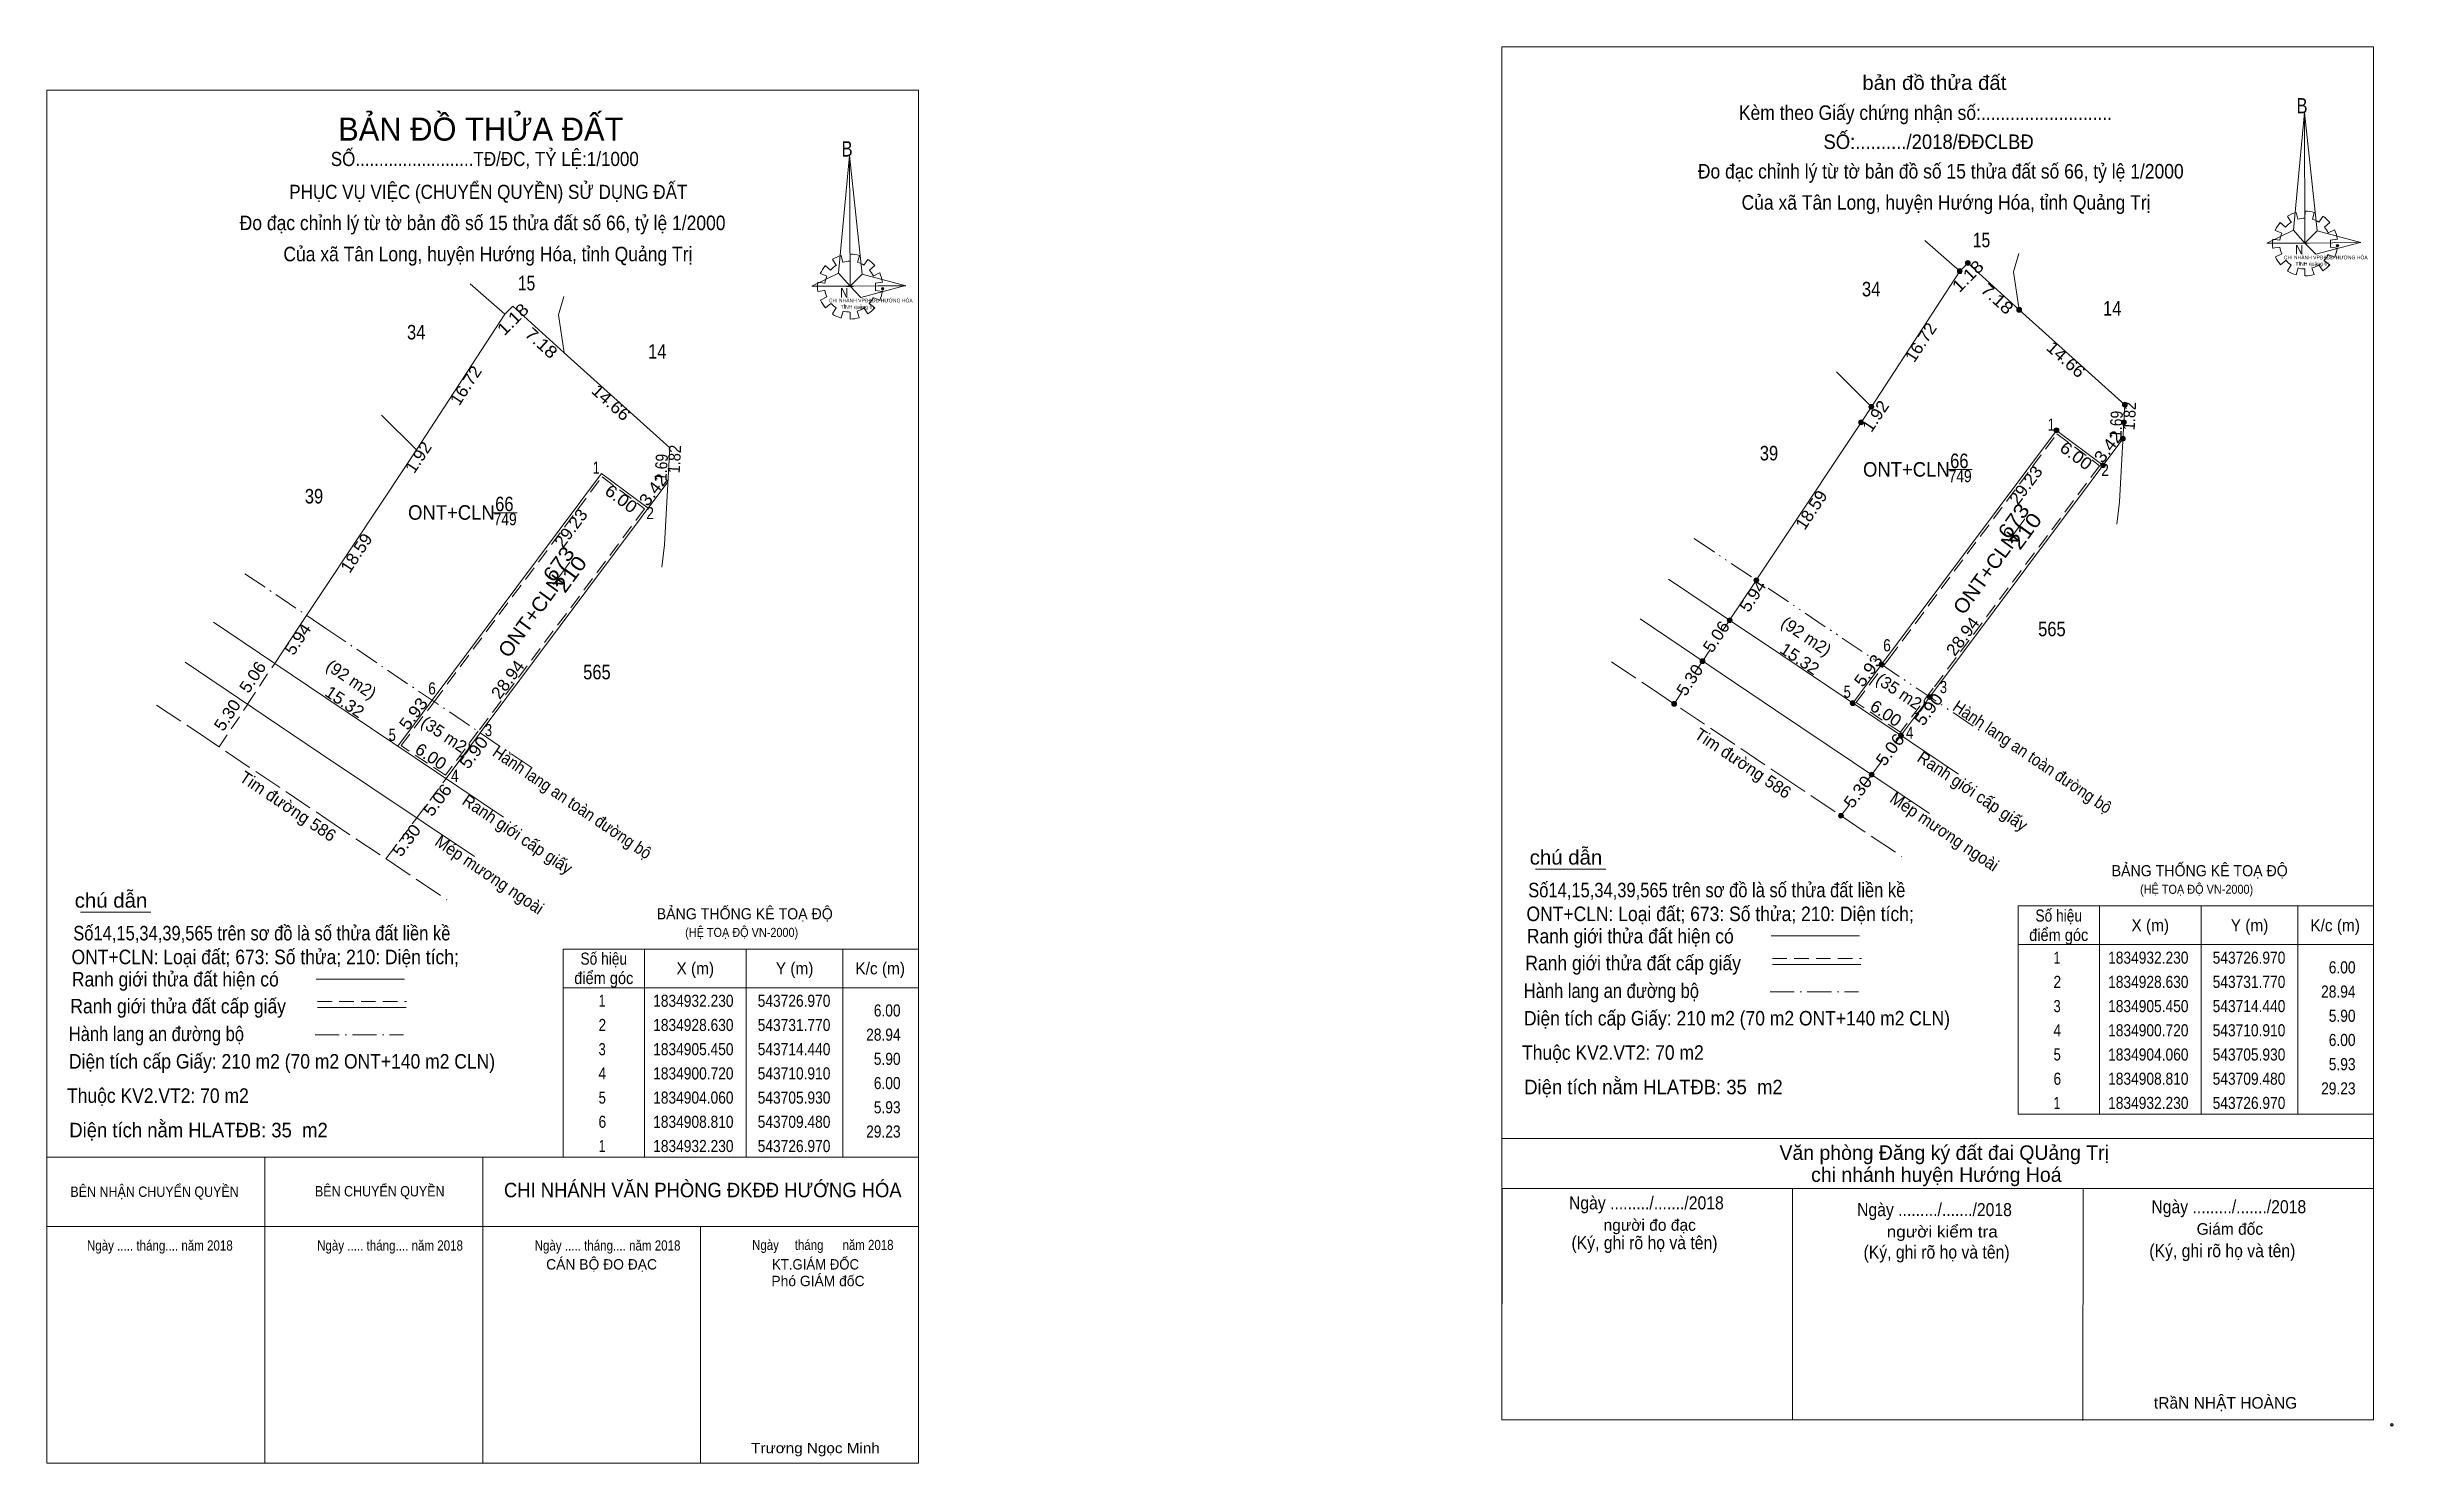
# Model space of a CAD drawing. Header units: metres. Extents: x 543519 to 543762, y 1834826 to 1834972.
import ezdxf
from ezdxf.enums import TextEntityAlignment as Align

# ---------------------------------------------------------------- set-up
doc = ezdxf.new("R2010")
doc.units = ezdxf.units.M
doc.header["$LTSCALE"] = 0.5
doc.header["$PDMODE"] = 32
doc.header["$PDSIZE"] = 0.25
for name, pattern in [('DASH_DOUBLE_DOT', [9.2, 5, -1.2, 0.3, -1.2, 0.3, -1.2]), ('DOT_DASHED', [7.7, 5, -1.2, 0.3, -1.2]), ('LONG_DASHED', [7.5, 6, -1.5]), ('MEDIUM_DASHED', [4.5, 3, -1.5])]:
    doc.linetypes.add(name, pattern=pattern)
for name, color, linetype, lineweight in [('1', 7, 'Continuous', 13), ('17', 7, 'Continuous', 13), ('2', 7, 'Continuous', 13), ('22', 7, 'Continuous', 13), ('5', 7, 'Continuous', 13), ('6', 7, 'Continuous', 13)]:
    doc.layers.add(name, color=color, linetype=linetype, lineweight=lineweight)
doc.layers.add('63', color=7, linetype='Continuous')

msp = doc.modelspace()

# ---------------------------------------------------------------- hatches: boundary and pattern name
at = {"layer": '22'}
for points in [[(543718.06, 1834949.51, 1), (543717.56, 1834949.51, 1)], [(543717.23, 1834948.67, 1), (543716.73, 1834948.67, 1)], [(543723.37, 1834944.68, 1), (543722.87, 1834944.68, 1)], [(543708.1, 1834934.66, 1), (543707.6, 1834934.66, 1)], [(543734.27, 1834934.88, 1), (543733.77, 1834934.88, 1)], [(543707.04, 1834933.06, 1), (543706.54, 1834933.06, 1)], [(543727.22, 1834932.23, 1), (543726.72, 1834932.23, 1)], [(543734.17, 1834933.06, 1), (543733.67, 1834933.06, 1)], [(543734.07, 1834931.37, 1), (543733.57, 1834931.37, 1)], [(543732.02, 1834928.63, 1), (543731.52, 1834928.63, 1)], [(543696.2161, 1834916.7503, 1), (543695.7161, 1834916.7503, 1)], [(543693.47, 1834912.62, 1), (543692.97, 1834912.62, 1)], [(543690.67, 1834908.4, 1), (543690.17, 1834908.4, 1)], [(543709.1592, 1834908.0493, 1), (543708.6592, 1834908.0493, 1)], [(543687.74, 1834903.99, 1), (543687.24, 1834903.99, 1)], [(543706.18, 1834904.06, 1), (543705.68, 1834904.06, 1)], [(543714.1366, 1834904.7032, 1), (543713.6366, 1834904.7032, 1)], [(543711.16, 1834900.72, 1), (543710.66, 1834900.72, 1)], [(543708.13, 1834896.67, 1), (543707.63, 1834896.67, 1)], [(543704.96, 1834892.43, 1), (543704.46, 1834892.43, 1)]]:
    msp.add_hatch(color=256, dxfattribs=at).paths.add_polyline_path(points)

# ---------------------------------------------------------------- linework, layer by layer
at = {"layer": '1'}
for p, q in [((543751.21, 1834953.74), (543750.82, 1834954.33)), ((543751.71, 1834954.74), (543751.89, 1834954.03)), ((543752.63, 1834954.15), (543752.65, 1834954.87)), ((543753.59, 1834954.74), (543753.41, 1834954.01)), ((543754.07, 1834953.74), (543754.46, 1834954.33)), ((543749.29, 1834951.98), (543750.01, 1834951.87)), ((543750.23, 1834952.6), (543749.57, 1834952.87)), ((543750.05, 1834953.69), (543750.6, 1834953.21)), ((543752.28, 1834951.55), (543752.98, 1834951.55)), ((543755.18, 1834953.69), (543754.63, 1834953.23)), ((543755.03, 1834952.62), (543755.68, 1834952.94)), ((543755.99, 1834951.98), (543755.24, 1834951.87)), ((543599.81, 1834949.24), (543600.36, 1834948.76)), ((543600.97, 1834949.29), (543600.58, 1834949.88)), ((543601.47, 1834950.29), (543601.65, 1834949.58)), ((543602.39, 1834949.7), (543602.41, 1834950.42)), ((543603.35, 1834950.29), (543603.17, 1834949.56)), ((543603.83, 1834949.29), (543604.22, 1834949.88)), ((543604.94, 1834949.24), (543604.39, 1834948.78)), ((543750.01, 1834951.14), (543749.29, 1834951.03)), ((543749.57, 1834950.14), (543750.23, 1834950.46)), ((543750.66, 1834949.77), (543750.1, 1834949.32)), ((543750.82, 1834948.7), (543751.19, 1834949.34)), ((543754.46, 1834948.7), (543754.07, 1834949.32)), ((543754.59, 1834949.77), (543755.18, 1834949.34)), ((543755.7, 1834950.12), (543754.98, 1834950.39)), ((543755.24, 1834951.14), (543755.99, 1834951.03)), ((543599.05, 1834947.53), (543599.77, 1834947.42)), ((543599.77, 1834946.69), (543599.05, 1834946.58)), ((543599.99, 1834948.15), (543599.33, 1834948.42)), ((543602.04, 1834947.1), (543602.74, 1834947.1)), ((543604.79, 1834948.17), (543605.44, 1834948.49)), ((543605.75, 1834947.53), (543605, 1834947.42)), ((543605, 1834946.69), (543605.75, 1834946.58)), ((543751.93, 1834949), (543751.71, 1834948.29)), ((543752.63, 1834948.18), (543752.63, 1834948.89)), ((543753.35, 1834949), (543753.56, 1834948.32)), ((543599.33, 1834945.69), (543599.99, 1834946.01)), ((543600.42, 1834945.32), (543599.86, 1834944.87)), ((543600.58, 1834944.25), (543600.95, 1834944.89)), ((543601.69, 1834944.55), (543601.47, 1834943.84)), ((543602.39, 1834943.73), (543602.39, 1834944.44)), ((543603.11, 1834944.55), (543603.32, 1834943.87)), ((543604.22, 1834944.25), (543603.83, 1834944.87)), ((543604.35, 1834945.32), (543604.94, 1834944.89)), ((543605.46, 1834945.67), (543604.74, 1834945.94)), ((543519.46, 1834857.17), (543609.46, 1834857.17)), ((543541.96, 1834857.17), (543541.96, 1834825.58)), ((543564.46, 1834857.17), (543564.46, 1834825.58)), ((543519.46, 1834850.01), (543609.46, 1834850.01)), ((543586.94, 1834850.01), (543586.94, 1834825.58))]:
    msp.add_line(p, q, dxfattribs=at)
for points in [[(543669.7, 1834830.03), (543669.7, 1834971.83), (543759.7, 1834971.83), (543759.7, 1834830.03)], [(543669.7, 1834830.03), (543669.7, 1834971.83), (543759.7, 1834971.83), (543759.7, 1834830.03)], [(543519.46, 1834825.58), (543519.46, 1834967.38), (543609.46, 1834967.38), (543609.46, 1834825.58)], [(543519.46, 1834825.58), (543519.46, 1834967.38), (543609.46, 1834967.38), (543609.46, 1834825.58)], [(543752.58, 1834965.07), (543752.63, 1834951.57), (543751.45, 1834952.92)], [(543752.58, 1834965.07), (543752.63, 1834951.57), (543753.87, 1834952.82)], [(543602.34, 1834960.62), (543602.39, 1834947.12), (543601.21, 1834948.47)], [(543602.34, 1834960.62), (543602.39, 1834947.12), (543603.63, 1834948.37)], [(543748.7, 1834951.57), (543751.45, 1834952.92), (543752.63, 1834951.57)], [(543758.39, 1834951.62), (543752.63, 1834951.57), (543753.87, 1834952.82)], [(543758.34, 1834951.64), (543753.76, 1834950.41), (543752.63, 1834951.57)], [(543598.46, 1834947.12), (543601.21, 1834948.47), (543602.39, 1834947.12)], [(543608.15, 1834947.17), (543602.39, 1834947.12), (543603.63, 1834948.37)], [(543608.1, 1834947.19), (543603.52, 1834945.96), (543602.39, 1834947.12)]]:
    msp.add_lwpolyline(points, close=True, dxfattribs=at)
for centre, major_axis, start_param, end_param in [((543752.6379, 1834951.5255), (3.3649, 0), 1.84955988, 2.13900916), ((543752.6379, 1834951.5255), (2.6372, 0), 1.56985589, 1.85611068), ((543752.6379, 1834951.5255), (3.3649, 0), 1.27924208, 1.56332225), ((543752.6379, 1834951.5255), (2.6372, 0), 1.00270906, 1.2755622), ((543752.6379, 1834951.5255), (3.3649, 0), 0.71056237, 0.99687234), ((543752.6379, 1834951.5255), (3.3649, 0), 3.00667928, 3.29139349), ((543752.6379, 1834951.5255), (3.3649, 0), 2.43958176, 2.72400246), ((543752.6379, 1834951.5255), (2.6372, 0), 2.72368549, 3.01515824), ((543752.6379, 1834951.5255), (2.6372, 0), 2.13373541, 2.44496261), ((543752.6379, 1834951.5255), (2.6372, 0), 0.42678376, 0.70646463), ((543752.6379, 1834951.5255), (2.6372, 0), 6.13558388, 6.41618463), ((543752.6379, 1834951.5255), (3.3649, 0), 0.1390515, 0.43393316), ((543602.3979, 1834947.0755), (3.3649, 0), 2.43958176, 2.72400246), ((543602.3979, 1834947.0755), (2.6372, 0), 2.13373541, 2.44496261), ((543602.3979, 1834947.0755), (3.3649, 0), 1.84955988, 2.13900916), ((543602.3979, 1834947.0755), (2.6372, 0), 1.56985589, 1.85611068), ((543602.3979, 1834947.0755), (3.3649, 0), 1.27924208, 1.56332225), ((543602.3979, 1834947.0755), (2.6372, 0), 1.00270906, 1.2755622), ((543602.3979, 1834947.0755), (3.3649, 0), 0.71056237, 0.99687234), ((543752.6379, 1834951.5255), (3.3649, 0), 3.56988637, 3.85691866), ((543752.6379, 1834951.5255), (2.6372, 0), 3.28229955, 3.56105054), ((543752.6379, 1834951.5255), (2.6372, 0), 3.86077574, 4.13258255), ((543752.6379, 1834951.5255), (2.6372, 0), 4.99087134, 5.28933161), ((543752.6379, 1834951.5255), (3.3649, 0), 5.28561416, 5.56798705), ((543752.6379, 1834951.5255), (2.6372, 0), 5.56137327, 5.83951437), ((543752.6379, 1834951.5255), (3.3649, 0), 5.85230288, 6.13839648), ((543602.3979, 1834947.0755), (3.3649, 0), 3.00667928, 3.29139349), ((543602.3979, 1834947.0755), (2.6372, 0), 2.72368549, 3.01515824), ((543602.3979, 1834947.0755), (2.6372, 0), 3.28229955, 3.56105054), ((543602.3979, 1834947.0755), (2.6372, 0), 0.42678376, 0.70646463), ((543602.3979, 1834947.0755), (2.6372, 0), 6.13558388, 6.41618463), ((543602.3979, 1834947.0755), (3.3649, 0), 0.1390515, 0.43393316), ((543752.6186, 1834951.5055), (3.3649, 0), 4.1470906, 4.43659307), ((543752.6379, 1834951.5255), (2.6372, 0), 4.43854677, 4.71314001), ((543752.6379, 1834951.5255), (3.3649, 0), 4.71301008, 4.99761054), ((543602.3979, 1834947.0755), (3.3649, 0), 3.56988637, 3.85691866), ((543602.3979, 1834947.0755), (2.6372, 0), 3.86077574, 4.13258255), ((543602.3786, 1834947.0555), (3.3649, 0), 4.1470906, 4.43659307), ((543602.3979, 1834947.0755), (2.6372, 0), 4.43854677, 4.71314001), ((543602.3979, 1834947.0755), (2.6372, 0), 4.99087134, 5.28933161), ((543602.3979, 1834947.0755), (3.3649, 0), 5.28561416, 5.56798705), ((543602.3979, 1834947.0755), (2.6372, 0), 5.56137327, 5.83951437), ((543602.3979, 1834947.0755), (3.3649, 0), 5.85230288, 6.13839648), ((543602.3979, 1834947.0755), (3.3649, 0), 4.71301008, 4.99761054)]:
    msp.add_ellipse(centre, major_axis=major_axis, ratio=0.995001, start_param=start_param, end_param=end_param, dxfattribs=at)
for p in [(543755.99, 1834951.3), (543605.75, 1834946.85)]:
    msp.add_point(p, dxfattribs=at)
at = {"layer": '17'}
for p, q in [((543673.18, 1834886.92), (543680.42, 1834886.92)), ((543522.94, 1834882.47), (543530.18, 1834882.47)), ((543669.7, 1834830.03), (543669.72, 1834853.94)), ((543699.7, 1834830.01), (543699.72, 1834853.91)), ((543729.7, 1834829.98), (543729.72, 1834853.89))]:
    msp.add_line(p, q, dxfattribs=at)
at = {"layer": '2'}
for p, q in [((543713.39, 1834951.83), (543716.98, 1834948.67)), ((543563.15, 1834947.38), (543566.74, 1834944.22)), ((543707.85, 1834934.66), (543716.98, 1834948.67)), ((543557.61, 1834930.21), (543566.74, 1834944.22)), ((543704.26, 1834938.26), (543707.85, 1834934.66)), ((543706.79, 1834933.06), (543707.85, 1834934.66)), ((543554.02, 1834933.81), (543557.61, 1834930.21)), ((543698.5, 1834920.57), (543706.79, 1834933.06)), ((543726.97, 1834932.23), (543731.77, 1834928.63)), ((543556.55, 1834928.61), (543557.61, 1834930.21)), ((543548.26, 1834916.12), (543556.55, 1834928.61)), ((543576.73, 1834927.78), (543581.53, 1834924.18)), ((543715.83, 1834928.18), (543718.26, 1834928.18)), ((543565.59, 1834923.73), (543568.02, 1834923.73)), ((543722.02, 1834920.78), (543723.7, 1834923.08)), ((543695.97, 1834916.75), (543698.5, 1834920.57)), ((543571.78, 1834916.33), (543573.46, 1834918.63)), ((543546.27, 1834913.12), (543548.26, 1834916.12)), ((543693.22, 1834912.62), (543686.9, 1834916.87)), ((543542.98, 1834908.17), (543536.66, 1834912.42)), ((543692.48, 1834911.49), (543693.22, 1834912.62)), ((543689.6, 1834907.16), (543690.43, 1834908.4)), ((543690.44, 1834908.42), (543691.25, 1834909.65)), ((543687.49, 1834903.99), (543688.36, 1834905.3)), ((543710.32, 1834899.93), (543710.91, 1834900.72)), ((543707.88, 1834896.67), (543709.04, 1834898.22)), ((543707.11, 1834895.63), (543707.88, 1834896.67)), ((543704.71, 1834892.43), (543705.62, 1834893.64)), ((543731.4, 1834883.12), (543731.4, 1834861.62)), ((543741.9, 1834883.12), (543741.9, 1834861.62)), ((543751.9, 1834883.12), (543751.9, 1834861.62)), ((543723, 1834879.12), (543759.7, 1834879.12)), ((543581.16, 1834878.67), (543581.16, 1834857.17)), ((543591.66, 1834878.67), (543591.66, 1834857.17)), ((543601.66, 1834878.67), (543601.66, 1834857.17)), ((543572.76, 1834874.67), (543609.46, 1834874.67))]:
    msp.add_line(p, q, dxfattribs=at)
at = {"layer": '2', "linetype": 'MEDIUM_DASHED'}
for p, q in [((543540.18, 1834903.95), (543542.98, 1834908.17)), ((543537.25, 1834899.54), (543540.19, 1834903.95))]:
    msp.add_line(p, q, dxfattribs=at)
at = {"layer": '2'}
for points in [[(543716.98, 1834948.67), (543717.81, 1834949.51), (543723.12, 1834944.68)], [(543723.12, 1834944.68), (543722.54, 1834948.61), (543723.07, 1834950.5)], [(543566.74, 1834944.22), (543567.57, 1834945.06), (543572.88, 1834940.23)], [(543572.88, 1834940.23), (543572.3, 1834944.16), (543572.83, 1834946.05)], [(543723.12, 1834944.68), (543734.02, 1834934.88), (543733.92, 1834933.06)], [(543572.88, 1834940.23), (543583.78, 1834930.43), (543583.68, 1834928.61)], [(543705.93, 1834904.06), (543708.91, 1834908.05), (543726.97, 1834932.23)], [(543733.92, 1834933.06), (543733.46, 1834924.86), (543733.19, 1834922.56)], [(543710.91, 1834900.72), (543713.89, 1834904.7), (543733.82, 1834931.37)], [(543555.69, 1834899.61), (543559.24, 1834904.36), (543576.73, 1834927.78)], [(543583.68, 1834928.61), (543583.22, 1834920.41), (543582.95, 1834918.11)], [(543560.67, 1834896.27), (543564.2, 1834901), (543583.58, 1834926.92)], [(543693.22, 1834912.62), (543695.75, 1834916.42), (543695.97, 1834916.75)], [(543542.98, 1834908.17), (543545.51, 1834911.97), (543546.27, 1834913.12)], [(543683.99, 1834912.75), (543697.94, 1834903.32), (543713.86, 1834892.67)], [(543693.22, 1834912.62), (543698.5, 1834909.07), (543716.85, 1834896.73)], [(543533.75, 1834908.3), (543547.7, 1834898.87), (543563.62, 1834888.22)], [(543542.98, 1834908.17), (543548.26, 1834904.62), (543566.61, 1834892.28)]]:
    msp.add_lwpolyline(points, dxfattribs=at)
at = {"layer": '2', "linetype": 'MEDIUM_DASHED'}
for points in [[(543727.02, 1834931.88), (543731.42, 1834928.58), (543714.24, 1834905.6), (543710.85, 1834901.06), (543706.29, 1834904.12), (543709.68, 1834908.66)], [(543576.78, 1834927.43), (543581.18, 1834924.13), (543564, 1834901.15), (543560.61, 1834896.61), (543556.05, 1834899.67), (543559.44, 1834904.21)]]:
    msp.add_lwpolyline(points, close=True, dxfattribs=at)
at = {"layer": '2', "linetype": 'DOT_DASHED'}
msp.add_lwpolyline([(543539.91, 1834917.42), (543548.26, 1834911.78), (543569.87, 1834897.17)], dxfattribs=at)
at = {"layer": '2', "linetype": 'LONG_DASHED'}
for points in [[(543681.02, 1834908.31), (543685.03, 1834905.64), (543698.5, 1834896.6), (543710.99, 1834888.21)], [(543530.78, 1834903.86), (543534.79, 1834901.19), (543548.26, 1834892.15), (543560.75, 1834883.76)]]:
    msp.add_lwpolyline(points, dxfattribs=at)
at = {"layer": '2', "linetype": 'MEDIUM_DASHED'}
msp.add_lwpolyline([(543554.47, 1834887.98), (543557.64, 1834892.22), (543560.67, 1834896.27)], dxfattribs=at)
at = {"layer": '2'}
for points in [[(543723, 1834883.12), (543759.7, 1834883.12), (543759.7, 1834861.62), (543723, 1834861.62)], [(543572.76, 1834878.67), (543609.46, 1834878.67), (543609.46, 1834857.17), (543572.76, 1834857.17)]]:
    msp.add_lwpolyline(points, close=True, dxfattribs=at)
at = {"layer": '22', "linetype": 'DASH_DOUBLE_DOT'}
msp.add_line((543689.57, 1834921.05), (543719.44, 1834900.97), dxfattribs=at)
at = {"layer": '22'}
for centre in [(543717.81, 1834949.51), (543716.98, 1834948.67), (543723.12, 1834944.68), (543707.85, 1834934.66), (543734.02, 1834934.88), (543706.79, 1834933.06), (543726.97, 1834932.23), (543733.92, 1834933.06), (543733.82, 1834931.37), (543731.77, 1834928.63), (543695.9661, 1834916.7503), (543693.22, 1834912.62), (543690.42, 1834908.4), (543708.9092, 1834908.0493), (543687.49, 1834903.99), (543705.93, 1834904.06), (543713.8866, 1834904.7032), (543710.91, 1834900.72), (543707.88, 1834896.67), (543704.71, 1834892.43)]:
    msp.add_circle(centre, 0.25, dxfattribs=at)
at = {"layer": '5'}
for points in [[(543669.7, 1834971.83), (543759.7, 1834971.83), (543759.7, 1834830.03), (543669.7, 1834830.03)], [(543519.46, 1834967.38), (543609.46, 1834967.38), (543609.46, 1834825.58), (543519.46, 1834825.58)]]:
    msp.add_lwpolyline(points, close=True, dxfattribs=at)
at = {"layer": '6'}
for p, q in [((543697.5, 1834880.02), (543706.64, 1834880.02)), ((543697.64, 1834877.08), (543706.78, 1834877.08)), ((543547.26, 1834875.57), (543556.4, 1834875.57)), ((543547.4, 1834872.63), (543556.54, 1834872.63)), ((543669.7, 1834859.09), (543759.7, 1834859.09)), ((543669.7, 1834859.09), (543759.7, 1834859.09)), ((543669.7, 1834853.93), (543759.7, 1834853.93))]:
    msp.add_line(p, q, dxfattribs=at)
at = {"layer": '6', "linetype": 'MEDIUM_DASHED'}
for p, q in [((543697.64, 1834877.7), (543706.84, 1834877.7)), ((543547.4, 1834873.25), (543556.6, 1834873.25))]:
    msp.add_line(p, q, dxfattribs=at)
at = {"layer": '6', "linetype": 'DOT_DASHED'}
for p, q in [((543697.39, 1834874.25), (543706.53, 1834874.25)), ((543547.15, 1834869.8), (543556.29, 1834869.8))]:
    msp.add_line(p, q, dxfattribs=at)
at = {"layer": '6'}
msp.add_point((543761.6, 1834829.53), dxfattribs=at)

# ---------------------------------------------------------------- texts
at = {"layer": '1'}
for s, height, width, p in [('B', 1.585, 0.8, (543751.76, 1834964.96)), ('B', 1.585, 0.8, (543601.52, 1834960.51)), ('CHI NHÁNH VPĐKĐĐ-HƯỚNG HÓA', 0.3749, 0.95, (543750.45, 1834949.9)), ('TỈNH quảng trị', 0.375, 1.05, (543751.65, 1834949.25)), ('N', 0.9904, 0.9, (543751.6, 1834950.4)), ('N', 0.9904, 0.9, (543601.36, 1834945.95)), ('CHI NHÁNH VPĐKĐĐ-HƯỚNG HÓA', 0.3749, 0.95, (543600.21, 1834945.45)), ('TỈNH quảng trị', 0.375, 1.05, (543601.41, 1834944.8))]:
    msp.add_text(s, height=height, dxfattribs=dict(at, width=width)).set_placement(p)
msp.add_text('BẢN ĐỒ THỬA ĐẤT', height=2.383, dxfattribs=at).set_placement((543564.26, 1834962.15), align=Align.CENTER)
for s, height, width, p in [('SỐ.........................TĐ/ĐC, TỶ LỆ:1/1000', 1.459, 0.9, (543564.675, 1834959.53)), ('PHỤC VỤ VIỆC (CHUYỂN QUYỀN) SỬ DỤNG ĐẤT', 1.459, 0.9, (543565.04, 1834956.13)), ('749', 1.25, 0.85, (543717.02, 1834926.88)), ('749', 1.25, 0.85, (543566.78, 1834922.43)), ('BẢNG THỐNG KÊ TOẠ ĐỘ ', 1.15, 0.95, (543741.96, 1834886.18)), ('(HỆ TOẠ ĐỘ VN-2000)', 0.9335, 0.9, (543741.44, 1834884.37)), ('BẢNG THỐNG KÊ TOẠ ĐỘ ', 1.15, 0.95, (543591.72, 1834881.73)), ('(HỆ TOẠ ĐỘ VN-2000)', 0.9335, 0.9, (543591.2, 1834879.92))]:
    msp.add_text(s, height=height, dxfattribs=dict(at, width=width)).set_placement(p, align=Align.CENTER)
for s, height, width, p in [('CHI NHÁNH VĂN PHÒNG ĐKĐĐ HƯỚNG HÓA', 1.496, 0.95, (543607.71, 1834853.03)), ('BÊN NHẬN CHUYỂN QUYỀN', 1.07, 0.9, (543539.27, 1834853.07)), ('BÊN CHUYỂN QUYỀN', 1.07, 0.9, (543560.52, 1834853.12)), ('Ngày ..... tháng.... năm 2018', 1.05, 0.85, (543538.65, 1834847.53)), ('Ngày ..... tháng.... năm 2018', 1.05, 0.85, (543562.42, 1834847.53)), ('Ngày ..... tháng.... năm 2018', 1.05, 0.85, (543584.88, 1834847.53)), ('Ngày     tháng      năm 2018', 1.041, 0.85, (543606.88, 1834847.59)), ('KT.GIÁM ĐỐC', 1.07, 0.95, (543603.32, 1834845.57)), ('Trương Ngọc Minh', 1.07, 1.1, (543605.46, 1834826.6))]:
    msp.add_text(s, height=height, dxfattribs=dict(at, width=width)).set_placement(p, align=Align.RIGHT)
for s, p in [('CÁN BỘ ĐO ĐẠC', (543582.46, 1834845.57)), ('Phó GIÁM đốC', (543603.89, 1834843.85))]:
    msp.add_text(s, height=1.07, dxfattribs=at).set_placement(p, align=Align.RIGHT)
at = {"layer": '2'}
for s, height, width, p in [('15', 1.5, 0.8, (543719.23, 1834951.14)), ('15', 1.5, 0.8, (543568.99, 1834946.69)), ('34', 1.5, 0.85, (543707.83, 1834946.07)), ('14', 1.5, 0.85, (543732.72, 1834944.08)), ('34', 1.5, 0.85, (543557.59, 1834941.62)), ('14', 1.5, 0.85, (543582.48, 1834939.63)), ('39', 1.5, 0.85, (543697.28, 1834929.13)), ('66', 1.5, 0.85, (543716.935, 1834928.33)), ('39', 1.5, 0.85, (543547.04, 1834924.68)), ('66', 1.5, 0.85, (543566.695, 1834923.88)), ('565', 1.5, 0.85, (543726.495, 1834910.97)), ('565', 1.5, 0.85, (543576.255, 1834906.52)), ('Số hiệu', 1.25, 0.85, (543727.2, 1834881.5)), ('X (m)', 1.25, 0.95, (543736.65, 1834880.5)), ('Y (m)', 1.25, 0.95, (543746.905, 1834880.5)), ('K/c (m)', 1.25, 0.95, (543755.745, 1834880.5)), ('điểm góc', 1.25, 0.9, (543727.2, 1834879.5)), ('điểm góc', 1.25, 0.9, (543576.96, 1834875.05)), ('Số hiệu', 1.25, 0.85, (543576.96, 1834877.05)), ('X (m)', 1.25, 0.95, (543586.41, 1834876.05)), ('Y (m)', 1.25, 0.95, (543596.665, 1834876.05)), ('K/c (m)', 1.25, 0.95, (543605.505, 1834876.05)), (' 1', 1.25, 0.75, (543726.85, 1834877.15)), ('1834932.230', 1.25, 0.85, (543736.45, 1834877.15)), ('543726.970', 1.25, 0.85, (543746.85, 1834877.15)), (' 1', 1.25, 0.75, (543576.61, 1834872.7)), ('1834932.230', 1.25, 0.85, (543586.21, 1834872.7)), ('543726.970', 1.25, 0.85, (543596.61, 1834872.7)), (' 2', 1.25, 0.85, (543726.855, 1834874.65)), ('1834928.630', 1.25, 0.85, (543736.45, 1834874.65)), ('543731.770', 1.25, 0.85, (543746.85, 1834874.65)), (' 3', 1.25, 0.8, (543726.845, 1834872.15)), ('1834905.450', 1.25, 0.85, (543736.45, 1834872.15)), ('543714.440', 1.25, 0.85, (543746.85, 1834872.15)), (' 2', 1.25, 0.85, (543576.615, 1834870.2)), ('1834928.630', 1.25, 0.85, (543586.21, 1834870.2)), ('543731.770', 1.25, 0.85, (543596.61, 1834870.2)), (' 4', 1.25, 0.85, (543726.85, 1834869.65)), ('1834900.720', 1.25, 0.85, (543736.45, 1834869.65)), ('543710.910', 1.25, 0.85, (543746.85, 1834869.65)), (' 3', 1.25, 0.8, (543576.605, 1834867.7)), ('1834905.450', 1.25, 0.85, (543586.21, 1834867.7)), ('543714.440', 1.25, 0.85, (543596.61, 1834867.7)), (' 5', 1.25, 0.8, (543726.855, 1834867.15)), ('1834904.060', 1.25, 0.85, (543736.45, 1834867.15)), ('543705.930', 1.25, 0.85, (543746.85, 1834867.15)), (' 4', 1.25, 0.85, (543576.61, 1834865.2)), ('1834900.720', 1.25, 0.85, (543586.21, 1834865.2)), ('543710.910', 1.25, 0.85, (543596.61, 1834865.2)), (' 6', 1.25, 0.85, (543726.855, 1834864.65)), ('1834908.810', 1.25, 0.85, (543736.45, 1834864.65)), ('543709.480', 1.25, 0.85, (543746.85, 1834864.65)), (' 5', 1.25, 0.8, (543576.615, 1834862.7)), ('1834904.060', 1.25, 0.85, (543586.21, 1834862.7)), ('543705.930', 1.25, 0.85, (543596.61, 1834862.7)), (' 1', 1.25, 0.75, (543726.85, 1834862.15)), ('1834932.230', 1.25, 0.85, (543736.45, 1834862.15)), ('543726.970', 1.25, 0.85, (543746.85, 1834862.15)), (' 6', 1.25, 0.85, (543576.615, 1834860.2)), ('1834908.810', 1.25, 0.85, (543586.21, 1834860.2)), ('543709.480', 1.25, 0.85, (543596.61, 1834860.2)), (' 1', 1.25, 0.75, (543576.61, 1834857.7)), ('1834932.230', 1.25, 0.85, (543586.21, 1834857.7)), ('543726.970', 1.25, 0.85, (543596.61, 1834857.7))]:
    msp.add_text(s, height=height, dxfattribs=dict(at, width=width)).set_placement(p, align=Align.CENTER)
for s, height, width, p in [(' 1', 1.25, 0.75, (543726.77, 1834932.2)), (' 1', 1.25, 0.75, (543576.53, 1834927.75)), ('ONT+CLN', 1.5, 0.95, (543715.94, 1834927.45)), (' 2', 1.25, 0.85, (543732.38, 1834927.51)), ('ONT+CLN', 1.5, 0.95, (543565.7, 1834923)), (' 2', 1.25, 0.85, (543582.14, 1834923.06)), (' 6', 1.25, 0.85, (543709.86, 1834909.41)), (' 6', 1.25, 0.85, (543559.62, 1834904.96)), (' 5', 1.25, 0.8, (543705.73, 1834904.61)), (' 3', 1.25, 0.8, (543715.67, 1834905.1)), (' 5', 1.25, 0.8, (543555.49, 1834900.16)), (' 3', 1.25, 0.8, (543565.43, 1834900.65)), (' 4', 1.25, 0.85, (543712.21, 1834900.38)), (' 4', 1.25, 0.85, (543561.97, 1834895.93)), ('6.00', 1.25, 0.85, (543757.85, 1834876.15)), ('28.94', 1.25, 0.85, (543757.85, 1834873.65)), ('6.00', 1.25, 0.85, (543607.61, 1834871.7)), ('5.90', 1.25, 0.85, (543757.85, 1834871.15)), ('28.94', 1.25, 0.85, (543607.61, 1834869.2)), ('6.00', 1.25, 0.85, (543757.85, 1834868.65)), ('5.90', 1.25, 0.85, (543607.61, 1834866.7)), ('5.93', 1.25, 0.85, (543757.85, 1834866.15)), ('6.00', 1.25, 0.85, (543607.61, 1834864.2)), ('29.23', 1.25, 0.85, (543757.85, 1834863.65)), ('5.93', 1.25, 0.85, (543607.61, 1834861.7)), ('29.23', 1.25, 0.85, (543607.61, 1834859.2))]:
    msp.add_text(s, height=height, dxfattribs=dict(at, width=width)).set_placement(p, align=Align.RIGHT)
for s, height, rotation, width, p in [('6.00', 1.25, 323.13, 1.1, (543728.62, 1834929.115)), ('29.23', 1.25, 53.248, 1.05, (543724.305, 1834926.211)), ('6.00', 1.25, 323.13, 1.1, (543578.38, 1834924.665)), ('29.23', 1.25, 53.248, 1.05, (543574.065, 1834921.761)), ('673', 1.5, 53.919, 1.15, (543723.1501, 1834922.4383)), ('210', 1.5, 53.919, 1.2, (543724.3756, 1834921.3933)), ('673', 1.5, 53.919, 1.15, (543572.9101, 1834917.9883)), ('210', 1.5, 53.919, 1.2, (543574.1356, 1834916.9433)), ('28.94', 1.25, 53.217, 1.05, (543717.7787, 1834910.5808)), ('28.94', 1.25, 53.217, 1.05, (543567.5387, 1834906.1308)), ('5.93', 1.25, 53.227, 1.1, (543708.0393, 1834907.0508)), ('5.93', 1.25, 53.227, 1.1, (543557.7993, 1834902.6008)), ('6.00', 1.25, 326.151, 1.05, (543709.0069, 1834902.4927)), ('5.90', 1.25, 53.266, 1.1, (543714.2703, 1834903.0412)), ('6.00', 1.25, 326.151, 1.05, (543558.7619, 1834898.046)), ('5.90', 1.25, 53.266, 1.1, (543564.0303, 1834898.5912))]:
    msp.add_text(s, height=height, rotation=rotation, dxfattribs=dict(at, width=width)).set_placement(p, align=Align.CENTER)
at = {"layer": '2', "width": 1.05}
for p in [(543723.2082, 1834921.0666), (543572.9682, 1834916.6166)]:
    msp.add_text('ONT+CLN', height=1.5, rotation=53.919, dxfattribs=at).set_placement(p, align=Align.RIGHT)
at = {"layer": '5'}
for s, width, p in [('bản đồ thửa đất', 1.05, (543714.36, 1834967.39)), ('Kèm theo Giấy chứng nhận số:...........................', 0.9, (543713.44, 1834964.29)), ('SỐ:........../2018/ĐĐCLBĐ', 0.95, (543713.76, 1834961.29)), ('Đo đạc chỉnh lý từ tờ bản đồ số 15 thửa đất số 66, tỷ lệ 1/2000 ', 0.9, (543715.27, 1834958.24)), ('Của xã Tân Long, huyện Hướng Hóa, tỉnh Quảng Trị', 0.9, (543715.565, 1834955.02)), ('Đo đạc chỉnh lý từ tờ bản đồ số 15 thửa đất số 66, tỷ lệ 1/2000 ', 0.9, (543564.7, 1834952.91)), ('Của xã Tân Long, huyện Hướng Hóa, tỉnh Quảng Trị', 0.9, (543564.995, 1834949.69))]:
    msp.add_text(s, height=1.5, dxfattribs=dict(at, width=width)).set_placement(p, align=Align.CENTER)
at = {"layer": '6'}
for s, width, p in [('chú dẫn', 1.05, (543672.57, 1834887.39)), ('chú dẫn', 1.05, (543522.33, 1834882.94)), ('Số14,15,34,39,565 trên sơ đồ là số thửa đất liền kề', 0.85, (543672.42, 1834884.01)), ('Số14,15,34,39,565 trên sơ đồ là số thửa đất liền kề', 0.85, (543522.18, 1834879.56)), ('ONT+CLN: Loại đất; 673: Số thửa; 210: Diện tích;', 0.9, (543672.24, 1834881.55)), ('ONT+CLN: Loại đất; 673: Số thửa; 210: Diện tích;', 0.9, (543522, 1834877.1)), ('Ranh giới thửa đất hiện có ', 0.9, (543672.28, 1834879.25)), ('Ranh giới thửa đất hiện có ', 0.9, (543522.04, 1834874.8)), ('Ranh giới thửa đất cấp giấy', 0.9, (543672.12, 1834876.47)), ('Hành lang an đường bộ', 0.85, (543671.96, 1834873.61)), ('Ranh giới thửa đất cấp giấy', 0.9, (543521.88, 1834872.02)), ('Diện tích cấp Giấy: 210 m2 (70 m2 ONT+140 m2 CLN)', 0.9, (543671.98, 1834870.77)), ('Hành lang an đường bộ', 0.85, (543521.72, 1834869.16)), ('Diện tích cấp Giấy: 210 m2 (70 m2 ONT+140 m2 CLN)', 0.9, (543521.74, 1834866.32)), ('Thuộc KV2.VT2: 70 m2', 0.9, (543671.78, 1834867.23)), ('Thuộc KV2.VT2: 70 m2', 0.9, (543521.54, 1834862.78)), ('Diện tích nằm HLATĐB: 35  m2', 0.95, (543672.01, 1834863.67)), ('Diện tích nằm HLATĐB: 35  m2', 0.95, (543521.77, 1834859.22))]:
    msp.add_text(s, height=1.5, dxfattribs=dict(at, width=width)).set_placement(p)
for s, height, p in [(' Văn phòng Đăng ký đất đai QUảng Trị', 1.5, (543715.095, 1834856.89)), ('chi nhánh huyện Hướng Hoá', 1.5, (543714.56, 1834854.62)), ('người đo đạc', 1.2, (543684.965, 1834849.57)), ('Giám đốc', 1.2, (543744.875, 1834849.16)), ('tRầN NHẬT HOÀNG', 1.2, (543744.43, 1834831.2))]:
    msp.add_text(s, height=height, dxfattribs=at).set_placement(p, align=Align.CENTER)
for s, height, width, p in [('Ngày ........./......./2018', 1.35, 0.9, (543684.62, 1834851.78)), ('Ngày ........./......./2018', 1.35, 0.9, (543714.37, 1834851.08)), ('Ngày ........./......./2018', 1.35, 0.9, (543744.76, 1834851.38)), ('người kiểm tra', 1.2, 1.1, (543715.17, 1834848.88)), ('(Ký, ghi rõ họ và tên)', 1.35, 0.9, (543684.425, 1834847.67)), ('(Ký, ghi rõ họ và tên)', 1.35, 0.9, (543714.585, 1834846.7)), ('(Ký, ghi rõ họ và tên)', 1.35, 0.9, (543744.095, 1834846.84))]:
    msp.add_text(s, height=height, dxfattribs=dict(at, width=width)).set_placement(p, align=Align.CENTER)
at = {"layer": '63'}
for s, rotation, width, p in [('1.18', 45.343, 1.15, (543718.2538, 1834947.7107)), ('7.18', 317.71, 1.15, (543720.4245, 1834945.3561)), ('1.18', 45.343, 1.15, (543568.0138, 1834943.2607)), ('7.18', 317.71, 1.15, (543570.0945, 1834940.7961)), ('16.72', 56.909, 1.05, (543713.4713, 1834940.9788)), ('14.66', 318.042, 1.1, (543727.5321, 1834939.0957)), ('16.72', 56.909, 1.05, (543563.2313, 1834936.5288)), ('14.66', 318.042, 1.1, (543577.2921, 1834934.6457)), ('1.92', 56.476, 1.05, (543708.8036, 1834933.3548)), ('1.82', 86.855, 0.9, (543735.1189, 1834933.6857)), ('3.42', 53.197, 1.1, (543732.809, 1834930.1756)), ('1.69', 86.614, 0.85, (543733.7545, 1834932.8281)), ('1.92', 56.476, 1.05, (543558.3303, 1834929.1098)), ('1.69', 86.614, 0.85, (543583.5145, 1834928.3781)), ('1.82', 86.855, 0.9, (543584.8786, 1834929.2307)), ('3.42', 53.197, 1.1, (543582.569, 1834925.7256)), ('18.59', 56.43, 1.05, (543702.1774, 1834923.6694)), ('18.59', 56.43, 1.05, (543551.9374, 1834919.2194)), ('5.94', 56.39, 1.05, (543696.1196, 1834914.779)), ('5.94', 56.39, 1.05, (543545.8763, 1834910.3241)), ('5.06', 56.402, 1.05, (543692.3559, 1834910.5842)), ('5.06', 56.402, 1.05, (543541.2226, 1834906.4092)), ('5.30', 56.375, 1.05, (543689.6201, 1834906.1089)), ('15.32', 326.04, 1.05, (543700.1109, 1834908.1235)), ('15.32', 326.04, 1.05, (543549.8659, 1834903.6768)), ('5.30', 56.375, 1.05, (543538.6068, 1834902.4839)), ('Hành lang an toàn đường bộ', 325.938, 0.9, (543724.135, 1834897.9916)), ('5.06', 53.216, 1.1, (543710.2883, 1834898.8858)), ('Hành lang an toàn đường bộ', 325.938, 0.9, (543573.36, 1834893.2882)), ('Ranh giới cấp giấy', 326.08, 0.95, (543717.9562, 1834894.4542)), ('5.30', 53.216, 1.1, (543706.9621, 1834894.5308)), ('5.06', 53.216, 1.1, (543560.2883, 1834893.6858)), ('Ranh giới cấp giấy', 326.08, 0.95, (543567.7112, 1834890.0076)), ('Mép mương ngoài', 325.948, 0.95, (543715.055, 1834890.2682)), ('5.30', 53.216, 1.1, (543557.0921, 1834889.5208)), ('Mép mương ngoài', 325.948, 0.95, (543564.815, 1834885.8182))]:
    msp.add_text(s, height=1.25, rotation=rotation, dxfattribs=dict(at, width=width)).set_placement(p, align=Align.CENTER)
for s, rotation, p in [('(92 m2)', 326.085, (543700.7863, 1834910.4518)), ('(92 m2)', 326.085, (543550.5463, 1834906.0018)), ('(35 m2)', 326.085, (543710.5863, 1834904.6118)), ('(35 m2)', 326.085, (543560.3463, 1834900.1618)), ('Tim đường 586', 326.134, (543694.2467, 1834897.3422)), ('Tim đường 586', 326.134, (543544.0017, 1834892.8955))]:
    msp.add_text(s, height=1.25, rotation=rotation, dxfattribs=at).set_placement(p, align=Align.CENTER)

doc.saveas('drawing.dxf')
